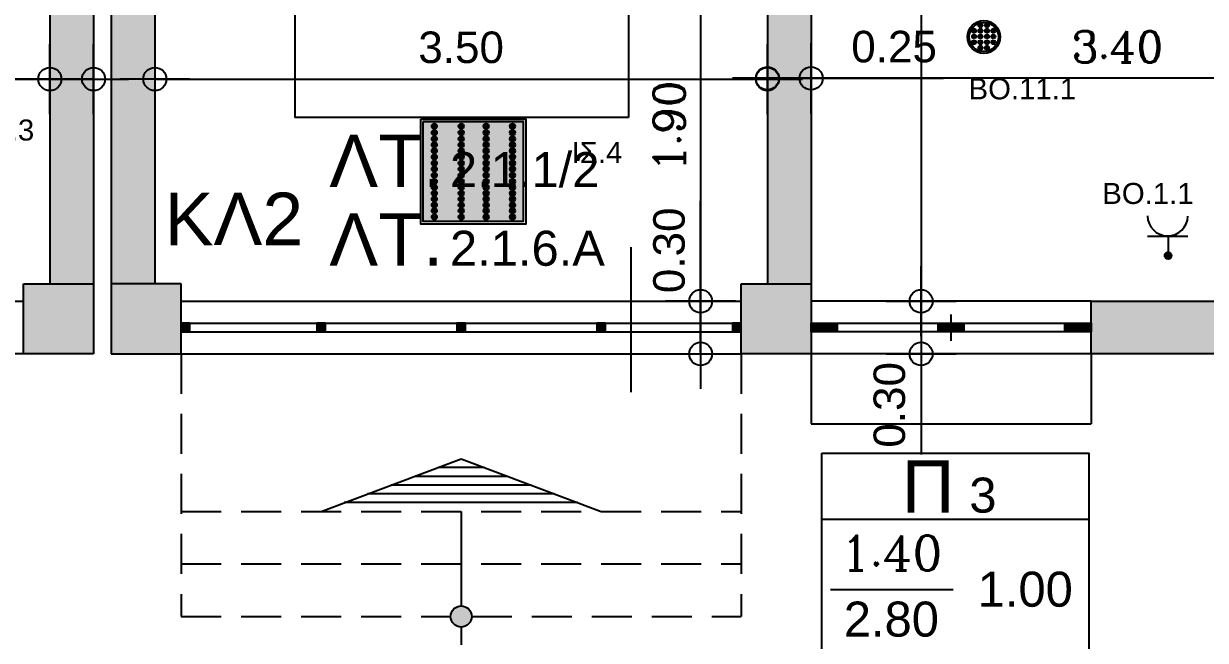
# Model space of a CAD drawing. Header units: metres. Extents: x 0 to 132, y -109 to 310.
# Drawn here: x 32.82 to 39.57, y 172.44 to 175.96 of the extents above; entities that cross this region are included whole.
import ezdxf

# ---------------------------------------------------------------- set-up
doc = ezdxf.new("R2010")
doc.units = ezdxf.units.M
doc.header["$LTSCALE"] = 0.036
doc.linetypes.add('DASHDOTX2', pattern=[50.8, 25.4, -12.7, 0, -12.7])
doc.linetypes.add('HIDDEN', pattern=[9.525, 6.35, -3.175])
doc.layers.get('0').update_dxf_attribs({"color": 252})
doc.layers.get('Defpoints').update_dxf_attribs({"color": 252})
for name, color, linetype in [('arxitektonika', 254, 'Continuous'), ('DIMBLK', 252, 'Continuous'), ('electext', 20, 'Continuous'), ('HLEK-SYMBOL', 3, 'Continuous'), ('HLEK_FL001_SYMBOLS', 230, 'Continuous'), ('mihanologika text', 20, 'Continuous'), ('Parathira', 252, 'Continuous')]:
    doc.layers.add(name, color=color, linetype=linetype)
doc.styles.add('COMU-N', font='arial.ttf')
doc.styles.get("Standard").update_dxf_attribs({"font": 'arial.ttf'})
doc.dimstyles.new('CADWDOT', dxfattribs={"dimscale": 0.1, "dimtxt": 1.8, "dimasz": 0.08, "dimexe": 2, "dimexo": 0, "dimgap": 0.09, "dimtad": 0, "dimrnd": 0.001, "dimzin": 0, "dimdsep": 46, "dimtxsty": 'Standard', "dimblk1": 'ARTDIM', "dimblk2": 'ARTDIM', "dimsah": 1, "dimcen": 0.09, "dimdle": 0.05, "dimse1": 1, "dimse2": 1, "dimadec": 0, "dimazin": 0, "dimtfac": 1, "dimtmove": 0, "dimatfit": 3, "dimldrblk": 'ARTDIM', "dimfxl": 2, "dimtvp": 0.9999, "dimtolj": 1, "dimtzin": 0, "dimarcsym": 0})

# ---------------------------------------------------------------- blocks, each defined once
blk = doc.blocks.new('A$C3D465094')
at = {"layer": 'Parathira'}
for p, q in [((0.175, 0), (0.175, -3.2)), ((0.225, 0), (0.175, 0)), ((0.175, 0), (0.175, -0.05)), ((0.185, 0), (0.185, -0.05)), ((0.195, 0), (0.195, -0.05)), ((0.205, 0), (0.205, -0.05)), ((0.215, 0), (0.215, -0.05)), ((0.225, 0), (0.225, -3.2)), ((0.225, -0.05), (0.225, 0)), ((0.175, -0.05), (0.225, -0.05)), ((0.225, -0.775), (0.175, -0.775)), ((0.175, -0.775), (0.175, -0.825)), ((0.185, -0.775), (0.185, -0.825)), ((0.195, -0.775), (0.195, -0.825)), ((0.205, -0.775), (0.205, -0.825)), ((0.215, -0.775), (0.215, -0.825)), ((0.225, -0.825), (0.225, -0.775)), ((0.175, -0.825), (0.225, -0.825)), ((0.225, -1.575), (0.175, -1.575)), ((0.175, -1.575), (0.175, -1.625)), ((0.185, -1.575), (0.185, -1.625)), ((0.195, -1.575), (0.195, -1.625)), ((0.205, -1.575), (0.205, -1.625)), ((0.215, -1.575), (0.215, -1.625)), ((0.225, -1.625), (0.225, -1.575)), ((0.175, -1.625), (0.225, -1.625)), ((0.225, -2.375), (0.175, -2.375)), ((0.175, -2.375), (0.175, -2.425)), ((0.175, -2.425), (0.225, -2.425)), ((0.185, -2.375), (0.185, -2.425)), ((0.195, -2.375), (0.195, -2.425)), ((0.205, -2.375), (0.205, -2.425)), ((0.215, -2.375), (0.215, -2.425)), ((0.225, -2.425), (0.225, -2.375)), ((0.225, -3.15), (0.175, -3.15)), ((0.175, -3.15), (0.175, -3.2)), ((0.185, -3.15), (0.185, -3.2)), ((0.195, -3.15), (0.195, -3.2)), ((0.205, -3.15), (0.205, -3.2)), ((0.215, -3.15), (0.215, -3.2)), ((0.225, -3.2), (0.225, -3.15)), ((0.175, -3.2), (0.225, -3.2))]:
    blk.add_line(p, q, dxfattribs=at)
blk = doc.blocks.new('A$C11F247D9')
at = {"layer": 'Parathira'}
for p, q in [((-0.15, -1.6), (-0.15, 0)), ((-0.15, 0), (-0.1, 0)), ((-0.14, 0), (-0.14, -0.15)), ((-0.13, 0), (-0.13, -0.15)), ((-0.12, 0), (-0.12, -0.15)), ((-0.11, 0), (-0.11, -0.15)), ((-0.1, 0), (-0.1, -1.6)), ((-0.1, -0.15), (-0.15, -0.15)), ((-0.1, -0.725), (-0.15, -0.725)), ((-0.14, -0.725), (-0.14, -0.875)), ((-0.13, -0.725), (-0.13, -0.875)), ((-0.12, -0.725), (-0.12, -0.875)), ((-0.11, -0.725), (-0.11, -0.875)), ((-0.05, -0.8), (-0.2, -0.8)), ((-0.1, -0.875), (-0.15, -0.875)), ((-0.1, -1.45), (-0.15, -1.45)), ((-0.14, -1.45), (-0.14, -1.6)), ((-0.13, -1.45), (-0.13, -1.6)), ((-0.12, -1.45), (-0.12, -1.6)), ((-0.11, -1.45), (-0.11, -1.6)), ((-0.1, -1.6), (-0.15, -1.6))]:
    blk.add_line(p, q, dxfattribs=at)
blk = doc.blocks.new('ARTDIM')
at = {"layer": 'DIMBLK'}
for p, q in [((0, -24.9975), (0, 24.9975)), ((-24.9975, 0), (24.9975, 0))]:
    blk.add_line(p, q, dxfattribs=at)
blk.add_circle((0, 0), 8.25, dxfattribs=at)
blk = doc.blocks.new('*D721')
at = {"layer": 'arxitektonika', "color": 0, "lineweight": -2}
blk.add_line((26.0262, 175.642), (32.9602, 175.642), dxfattribs=at)
at = {"layer": 'Defpoints', "color": 0, "transparency": 16777216}
for p in [(32.9682, 175.642), (26.0182, 174.6725), (32.9682, 174.6725)]:
    blk.add_point(p, dxfattribs=at)
at = {"layer": 'arxitektonika', "color": 0, "lineweight": -2, "xscale": 0.008, "yscale": 0.008, "zscale": 0.008, "rotation": 180}
blk.add_blockref('ARTDIM', (26.0182, 175.642), dxfattribs=at)
at = {"layer": 'arxitektonika', "color": 0, "lineweight": -2, "xscale": 0.008, "yscale": 0.008, "zscale": 0.008}
blk.add_blockref('ARTDIM', (32.9682, 175.642), dxfattribs=at)
at = {"layer": 'arxitektonika', "color": 0, "insert": (29.4932, 175.822), "char_height": 0.18, "attachment_point": 5}
blk.add_mtext('\\A1;6.95', dxfattribs=at)
blk = doc.blocks.new('*D722')
at = {"layer": 'arxitektonika', "color": 0, "lineweight": -2}
for p, q in [((32.9682, 175.642), (32.2109, 175.642)), ((33.2102, 175.642), (32.9762, 175.642))]:
    blk.add_line(p, q, dxfattribs=at)
at = {"layer": 'Defpoints', "color": 0, "transparency": 16777216}
for p in [(32.9682, 178.0259), (33.2182, 178.0259), (32.9682, 175.642)]:
    blk.add_point(p, dxfattribs=at)
at = {"layer": 'arxitektonika', "color": 0, "lineweight": -2, "xscale": 0.008, "yscale": 0.008, "zscale": 0.008, "rotation": 180}
blk.add_blockref('ARTDIM', (32.9682, 175.642), dxfattribs=at)
at = {"layer": 'arxitektonika', "color": 0, "lineweight": -2, "xscale": 0.008, "yscale": 0.008, "zscale": 0.008}
blk.add_blockref('ARTDIM', (33.2182, 175.642), dxfattribs=at)
at = {"layer": 'arxitektonika', "color": 0, "insert": (32.4942, 175.822), "char_height": 0.18, "attachment_point": 5}
blk.add_mtext('\\A1;0.25', dxfattribs=at)
blk = doc.blocks.new('*D732')
at = {"layer": 'arxitektonika', "color": 0, "lineweight": -2}
blk.add_line((36.6869, 176.3645), (36.6869, 174.3805), dxfattribs=at)
at = {"layer": 'Defpoints', "color": 0, "transparency": 16777216}
for p in [(37.0682, 176.3725), (36.6869, 174.3725), (37.0682, 174.3725)]:
    blk.add_point(p, dxfattribs=at)
at = {"layer": 'arxitektonika', "color": 0, "lineweight": -2, "xscale": 0.008, "yscale": 0.008, "zscale": 0.008}
for p, rotation in [((36.6869, 176.3725), 90), ((36.6869, 174.3725), 270)]:
    blk.add_blockref('ARTDIM', p, dxfattribs=dict(at, rotation=rotation))
at = {"layer": 'arxitektonika', "color": 0, "insert": (36.5069, 175.3725), "char_height": 0.18, "attachment_point": 5, "rotation": 90}
blk.add_mtext('\\A1;{\\Fcomplex.shx;1.90}', dxfattribs=at)
blk = doc.blocks.new('*D733')
at = {"layer": 'arxitektonika', "color": 0, "lineweight": -2}
for p, q in [((36.6869, 174.3725), (36.6869, 174.947)), ((36.6869, 174.0805), (36.6869, 174.3645))]:
    blk.add_line(p, q, dxfattribs=at)
at = {"layer": 'Defpoints', "color": 0, "transparency": 16777216}
for p in [(36.6869, 174.3725), (36.9182, 174.3725), (36.9182, 174.0725)]:
    blk.add_point(p, dxfattribs=at)
at = {"layer": 'arxitektonika', "color": 0, "lineweight": -2, "xscale": 0.008, "yscale": 0.008, "zscale": 0.008}
for p, rotation in [((36.6869, 174.3725), 90), ((36.6869, 174.0725), 270)]:
    blk.add_blockref('ARTDIM', p, dxfattribs=dict(at, rotation=rotation))
at = {"layer": 'arxitektonika', "color": 0, "insert": (36.5069, 174.6637), "char_height": 0.18, "attachment_point": 5, "rotation": 90}
blk.add_mtext('\\A1;0.30', dxfattribs=at)
blk = doc.blocks.new('*D757')
at = {"layer": 'arxitektonika', "color": 0, "lineweight": -2}
blk.add_line((37.9461, 179.1645), (37.9461, 174.3805), dxfattribs=at)
at = {"layer": 'Defpoints', "color": 0, "transparency": 16777216}
for p in [(39.2182, 179.1725), (37.9461, 174.3725), (39.2182, 174.3725)]:
    blk.add_point(p, dxfattribs=at)
at = {"layer": 'arxitektonika', "color": 0, "lineweight": -2, "xscale": 0.008, "yscale": 0.008, "zscale": 0.008}
for p, rotation in [((37.9461, 179.1725), 90), ((37.9461, 174.3725), 270)]:
    blk.add_blockref('ARTDIM', p, dxfattribs=dict(at, rotation=rotation))
at = {"layer": 'arxitektonika', "color": 0, "insert": (37.7661, 176.7725), "char_height": 0.18, "attachment_point": 5, "rotation": 90}
blk.add_mtext('\\A1;4.80', dxfattribs=at)
blk = doc.blocks.new('*D758')
at = {"layer": 'arxitektonika', "color": 0, "lineweight": -2}
for p, q in [((37.9461, 174.3645), (37.9461, 174.0805)), ((37.9461, 174.0725), (37.9461, 173.4979))]:
    blk.add_line(p, q, dxfattribs=at)
at = {"layer": 'Defpoints', "color": 0, "transparency": 16777216}
for p in [(38.8745, 174.3725), (37.9461, 174.0725), (38.8745, 174.0725)]:
    blk.add_point(p, dxfattribs=at)
at = {"layer": 'arxitektonika', "color": 0, "lineweight": -2, "xscale": 0.008, "yscale": 0.008, "zscale": 0.008}
for p, rotation in [((37.9461, 174.3725), 90), ((37.9461, 174.0725), 270)]:
    blk.add_blockref('ARTDIM', p, dxfattribs=dict(at, rotation=rotation))
at = {"layer": 'arxitektonika', "color": 0, "insert": (37.7661, 173.7812), "char_height": 0.18, "attachment_point": 5, "rotation": 90}
blk.add_mtext('\\A1;0.30', dxfattribs=at)
blk = doc.blocks.new('*D759')
at = {"layer": 'arxitektonika', "color": 0, "lineweight": -2}
for p, q in [((37.0762, 175.646), (37.3102, 175.646)), ((37.3182, 175.646), (38.0755, 175.646))]:
    blk.add_line(p, q, dxfattribs=at)
at = {"layer": 'Defpoints', "color": 0, "transparency": 16777216}
for p in [(37.0682, 175.646), (37.0682, 174.3351), (37.3182, 174.3351)]:
    blk.add_point(p, dxfattribs=at)
at = {"layer": 'arxitektonika', "color": 0, "lineweight": -2, "xscale": 0.008, "yscale": 0.008, "zscale": 0.008, "rotation": 180}
blk.add_blockref('ARTDIM', (37.0682, 175.646), dxfattribs=at)
at = {"layer": 'arxitektonika', "color": 0, "lineweight": -2, "xscale": 0.008, "yscale": 0.008, "zscale": 0.008}
blk.add_blockref('ARTDIM', (37.3182, 175.646), dxfattribs=at)
at = {"layer": 'arxitektonika', "color": 0, "insert": (37.7922, 175.826), "char_height": 0.18, "attachment_point": 5}
blk.add_mtext('\\A1;0.25', dxfattribs=at)
blk = doc.blocks.new('*D760')
at = {"layer": 'arxitektonika', "color": 0, "lineweight": -2}
blk.add_line((40.8102, 175.646), (37.3262, 175.646), dxfattribs=at)
at = {"layer": 'Defpoints', "color": 0, "transparency": 16777216}
for p in [(37.3182, 175.646), (37.3182, 174.6725), (40.8182, 174.6725)]:
    blk.add_point(p, dxfattribs=at)
at = {"layer": 'arxitektonika', "color": 0, "lineweight": -2, "xscale": 0.008, "yscale": 0.008, "zscale": 0.008, "rotation": 180}
blk.add_blockref('ARTDIM', (37.3182, 175.646), dxfattribs=at)
at = {"layer": 'arxitektonika', "color": 0, "lineweight": -2, "xscale": 0.008, "yscale": 0.008, "zscale": 0.008}
blk.add_blockref('ARTDIM', (40.8182, 175.646), dxfattribs=at)
at = {"layer": 'arxitektonika', "color": 0, "insert": (39.0682, 175.826), "char_height": 0.18, "attachment_point": 5}
blk.add_mtext('\\A1;{\\Fcomplex.shx;3.40}', dxfattribs=at)
blk = doc.blocks.new('*D761')
at = {"layer": 'arxitektonika', "color": 0, "lineweight": -2}
blk.add_line((33.5762, 175.642), (37.0602, 175.642), dxfattribs=at)
at = {"layer": 'Defpoints', "color": 0, "transparency": 16777216}
for p in [(37.0682, 175.642), (33.5682, 174.4725), (37.0682, 174.4725)]:
    blk.add_point(p, dxfattribs=at)
at = {"layer": 'arxitektonika', "color": 0, "lineweight": -2, "xscale": 0.008, "yscale": 0.008, "zscale": 0.008, "rotation": 180}
blk.add_blockref('ARTDIM', (33.5682, 175.642), dxfattribs=at)
at = {"layer": 'arxitektonika', "color": 0, "lineweight": -2, "xscale": 0.008, "yscale": 0.008, "zscale": 0.008}
blk.add_blockref('ARTDIM', (37.0682, 175.642), dxfattribs=at)
at = {"layer": 'arxitektonika', "color": 0, "insert": (35.3182, 175.822), "char_height": 0.18, "attachment_point": 5}
blk.add_mtext('\\A1;3.50', dxfattribs=at)
blk = doc.blocks.new('gJ6_a14')
at = {"linetype": 'Continuous'}
for p, q in [((-0.1176, 0.1119), (0.113, 0.1119)), ((0, 0.1119), (0, 0))]:
    blk.add_line(p, q, dxfattribs=at)
blk.add_arc((-0.0023, 0.2279), 0.1153, 180, 358.95657, dxfattribs=at)
blk = doc.blocks.new('*X789')
at = {"color": 0}
for p, q in [((15.598, 2.587), (15.737, 2.727)), ((15.598, 2.622), (15.702, 2.727)), ((15.601, 2.607), (15.609, 2.616)), ((15.604, 2.646), (15.605, 2.647)), ((15.605, 2.559), (15.765, 2.719)), ((15.609, 2.652), (15.618, 2.66)), ((15.614, 2.621), (15.623, 2.63)), ((15.617, 2.536), (15.789, 2.707)), ((15.618, 2.59), (15.627, 2.599)), ((15.623, 2.665), (15.631, 2.674)), ((15.627, 2.634), (15.636, 2.643)), ((15.631, 2.603), (15.64, 2.612)), ((15.633, 2.516), (15.808, 2.691)), ((15.636, 2.678), (15.645, 2.687)), ((15.64, 2.647), (15.649, 2.656)), ((15.645, 2.616), (15.654, 2.625)), ((15.649, 2.691), (15.658, 2.7)), ((15.653, 2.501), (15.824, 2.672)), ((15.654, 2.66), (15.662, 2.669)), ((15.658, 2.63), (15.667, 2.638)), ((15.662, 2.705), (15.671, 2.714)), ((15.662, 2.599), (15.671, 2.607)), ((15.667, 2.674), (15.676, 2.683)), ((15.671, 2.643), (15.68, 2.652)), ((15.676, 2.718), (15.678, 2.721)), ((15.676, 2.489), (15.836, 2.648)), ((15.676, 2.612), (15.685, 2.621)), ((15.68, 2.687), (15.689, 2.696)), ((15.685, 2.656), (15.693, 2.665)), ((15.689, 2.625), (15.698, 2.634)), ((15.693, 2.7), (15.702, 2.709)), ((15.693, 2.594), (15.702, 2.603)), ((15.698, 2.669), (15.707, 2.678)), ((15.702, 2.638), (15.711, 2.647)), ((15.705, 2.482), (15.843, 2.62)), ((15.707, 2.714), (15.715, 2.722)), ((15.707, 2.607), (15.715, 2.616)), ((15.711, 2.683), (15.72, 2.691)), ((15.715, 2.652), (15.724, 2.66)), ((15.72, 2.727), (15.721, 2.728)), ((15.72, 2.621), (15.729, 2.63)), ((15.724, 2.696), (15.733, 2.705)), ((15.724, 2.59), (15.733, 2.599)), ((15.729, 2.665), (15.738, 2.674)), ((15.733, 2.634), (15.742, 2.643)), ((15.738, 2.709), (15.746, 2.718)), ((15.738, 2.603), (15.746, 2.612)), ((15.742, 2.678), (15.751, 2.687)), ((15.746, 2.647), (15.755, 2.656)), ((15.751, 2.722), (15.752, 2.724)), ((15.751, 2.616), (15.76, 2.625)), ((15.755, 2.691), (15.764, 2.7)), ((15.76, 2.66), (15.768, 2.669)), ((15.764, 2.63), (15.773, 2.638)), ((15.768, 2.705), (15.777, 2.714)), ((15.768, 2.599), (15.777, 2.607)), ((15.773, 2.674), (15.782, 2.683)), ((15.777, 2.643), (15.786, 2.652)), ((15.782, 2.612), (15.791, 2.621)), ((15.786, 2.687), (15.795, 2.696)), ((15.791, 2.656), (15.799, 2.665)), ((15.795, 2.625), (15.804, 2.634)), ((15.799, 2.594), (15.808, 2.603)), ((15.804, 2.669), (15.813, 2.678)), ((15.808, 2.638), (15.817, 2.647)), ((15.813, 2.607), (15.822, 2.616)), ((15.822, 2.652), (15.83, 2.66)), ((15.826, 2.621), (15.835, 2.63)), ((15.83, 2.59), (15.839, 2.599)), ((15.839, 2.634), (15.84, 2.635)), ((15.844, 2.603), (15.844, 2.603)), ((15.605, 2.577), (15.614, 2.585)), ((15.611, 2.547), (15.618, 2.554)), ((15.623, 2.559), (15.631, 2.568)), ((15.627, 2.528), (15.636, 2.537)), ((15.636, 2.572), (15.645, 2.581)), ((15.64, 2.541), (15.649, 2.55)), ((15.645, 2.51), (15.654, 2.519)), ((15.649, 2.585), (15.658, 2.594)), ((15.654, 2.554), (15.662, 2.563)), ((15.658, 2.523), (15.667, 2.532)), ((15.664, 2.494), (15.671, 2.501)), ((15.667, 2.568), (15.676, 2.577)), ((15.671, 2.537), (15.68, 2.546)), ((15.676, 2.506), (15.685, 2.515)), ((15.68, 2.581), (15.689, 2.59)), ((15.685, 2.55), (15.693, 2.559)), ((15.689, 2.519), (15.698, 2.528)), ((15.693, 2.488), (15.702, 2.497)), ((15.698, 2.563), (15.707, 2.572)), ((15.702, 2.532), (15.711, 2.541)), ((15.707, 2.501), (15.715, 2.51)), ((15.711, 2.577), (15.72, 2.585)), ((15.715, 2.546), (15.724, 2.554)), ((15.72, 2.515), (15.729, 2.523)), ((15.724, 2.484), (15.733, 2.493)), ((15.729, 2.559), (15.738, 2.568)), ((15.733, 2.528), (15.742, 2.537)), ((15.738, 2.497), (15.746, 2.506)), ((15.741, 2.482), (15.842, 2.584)), ((15.742, 2.572), (15.751, 2.581)), ((15.746, 2.541), (15.755, 2.55)), ((15.751, 2.51), (15.76, 2.519)), ((15.755, 2.585), (15.764, 2.594)), ((15.76, 2.554), (15.768, 2.563)), ((15.764, 2.523), (15.773, 2.532)), ((15.768, 2.493), (15.777, 2.501)), ((15.773, 2.568), (15.782, 2.577)), ((15.777, 2.537), (15.786, 2.546)), ((15.782, 2.506), (15.791, 2.515)), ((15.786, 2.581), (15.795, 2.59)), ((15.791, 2.55), (15.799, 2.559)), ((15.795, 2.519), (15.804, 2.528)), ((15.804, 2.563), (15.813, 2.572)), ((15.808, 2.532), (15.817, 2.541)), ((15.817, 2.577), (15.826, 2.585)), ((15.822, 2.546), (15.83, 2.554)), ((15.835, 2.559), (15.835, 2.56))]:
    blk.add_line(p, q, dxfattribs=at)
blk = doc.blocks.new('GJ6_A78')
at = {"layer": 'HLEK-SYMBOL', "color": 0, "linetype": 'Continuous'}
blk.add_circle((0, 0), 0.0989, dxfattribs=at)
at = {"layer": 'HLEK-SYMBOL', "color": 0, "xscale": 0.8, "yscale": 0.8, "zscale": 0.8}
blk.add_blockref('*X789', (-12.576, -2.084), dxfattribs=at)
blk = doc.blocks.new('priza')
at = {"layer": 'HLEK_FL001_SYMBOLS', "xscale": 0.1951472641207488, "yscale": 0.1951472641207488, "zscale": 0.1951472641207488}
blk.add_blockref('GJ6_A78', (87.4, -100.4953), dxfattribs=at)
at = {"layer": 'HLEK_FL001_SYMBOLS', "rotation": 180}
blk.add_blockref('gJ6_a14', (87.4, -100.4952), dxfattribs=at)
blk = doc.blocks.new('led downlight 26W xoneyto 18cm')
at = {"layer": 'HLEK_FL001_SYMBOLS'}
h = blk.add_hatch(color=256, dxfattribs=at)
h.paths.add_polyline_path([(45.0105, 62.6523, 1), (45.1976, 62.6523, 1)])
h.paths.add_polyline_path([(45.1872, 62.6523, 1), (45.0209, 62.6523, 1)], flags=16)
at = {"layer": 'HLEK_FL001_SYMBOLS', "linetype": 'Continuous', "lineweight": 0}
h = blk.add_hatch(color=11, dxfattribs=at)
h.dxf.hatch_style = 1
h.paths.add_polyline_path([(45.062, 62.688, 1), (45.0351, 62.688, 1)])
h = blk.add_hatch(color=11, dxfattribs=at)
h.dxf.hatch_style = 1
h.paths.add_polyline_path([(45.062, 62.6556, 1), (45.0351, 62.6556, 1)])
h = blk.add_hatch(color=11, dxfattribs=at)
h.dxf.hatch_style = 1
h.paths.add_polyline_path([(45.0985, 62.7188, 1), (45.0716, 62.7188, 1)])
h = blk.add_hatch(color=11, dxfattribs=at)
h.dxf.hatch_style = 1
h.paths.add_polyline_path([(45.0985, 62.688, 1), (45.0716, 62.688, 1)])
h = blk.add_hatch(color=11, dxfattribs=at)
h.dxf.hatch_style = 1
h.paths.add_polyline_path([(45.0985, 62.6556, 1), (45.0716, 62.6556, 1)])
h = blk.add_hatch(color=11, dxfattribs=at)
h.dxf.hatch_style = 1
h.paths.add_polyline_path([(45.1355, 62.7188, 1), (45.1087, 62.7188, 1)])
h = blk.add_hatch(color=11, dxfattribs=at)
h.dxf.hatch_style = 1
h.paths.add_polyline_path([(45.1355, 62.688, 1), (45.1087, 62.688, 1)])
h = blk.add_hatch(color=11, dxfattribs=at)
h.dxf.hatch_style = 1
h.paths.add_polyline_path([(45.1355, 62.6556, 1), (45.1087, 62.6556, 1)])
h = blk.add_hatch(color=11, dxfattribs=at)
h.dxf.hatch_style = 1
h.paths.add_polyline_path([(45.172, 62.688, 1), (45.1452, 62.688, 1)])
h = blk.add_hatch(color=11, dxfattribs=at)
h.dxf.hatch_style = 1
h.paths.add_polyline_path([(45.172, 62.6556, 1), (45.1452, 62.6556, 1)])
h = blk.add_hatch(color=11, dxfattribs=at)
h.dxf.hatch_style = 1
h.paths.add_polyline_path([(45.062, 62.6219, 1), (45.0351, 62.6219, 1)])
h = blk.add_hatch(color=11, dxfattribs=at)
h.dxf.hatch_style = 1
h.paths.add_polyline_path([(45.0985, 62.6219, 1), (45.0716, 62.6219, 1)])
h = blk.add_hatch(color=11, dxfattribs=at)
h.dxf.hatch_style = 1
h.paths.add_polyline_path([(45.0985, 62.5906, 1), (45.0716, 62.5906, 1)])
h = blk.add_hatch(color=11, dxfattribs=at)
h.dxf.hatch_style = 1
h.paths.add_polyline_path([(45.1355, 62.6219, 1), (45.1087, 62.6219, 1)])
h = blk.add_hatch(color=11, dxfattribs=at)
h.dxf.hatch_style = 1
h.paths.add_polyline_path([(45.1355, 62.5906, 1), (45.1087, 62.5906, 1)])
h = blk.add_hatch(color=11, dxfattribs=at)
h.dxf.hatch_style = 1
h.paths.add_polyline_path([(45.172, 62.6219, 1), (45.1452, 62.6219, 1)])
at = {"layer": 'HLEK_FL001_SYMBOLS'}
for radius in [0.0936, 0.0831]:
    blk.add_circle((45.1041, 62.6523), radius, dxfattribs=at)
at = {"layer": 'HLEK_FL001_SYMBOLS', "linetype": 'Continuous', "lineweight": 0}
for centre in [(45.0486, 62.688), (45.0486, 62.6556), (45.0851, 62.7188), (45.0851, 62.688), (45.0851, 62.6556), (45.1221, 62.7188), (45.1221, 62.688), (45.1221, 62.6556), (45.1586, 62.688), (45.1586, 62.6556), (45.0486, 62.6219), (45.0851, 62.6219), (45.0851, 62.5906), (45.1221, 62.6219), (45.1221, 62.5906), (45.1586, 62.6219)]:
    blk.add_circle(centre, 0.0134, dxfattribs=at)
blk = doc.blocks.new('panel led 4x16W 60x60cm acrylic')
at = {"layer": 'HLEK_FL001_SYMBOLS', "linetype": 'Continuous', "lineweight": 0}
h = blk.add_hatch(color=201, dxfattribs=at)
h.dxf.hatch_style = 1
h.paths.add_polyline_path([(45.4184, 65.5575), (45.4184, 64.9863), (45.9896, 64.9863), (45.9896, 65.5575)])
h.paths.add_polyline_path([(45.6208, 65.3554, -1), (45.6508, 65.3554, -1)], flags=16)
h.paths.add_polyline_path([(45.6208, 65.3904, -1), (45.6508, 65.3904, -1)], flags=16)
h.paths.add_polyline_path([(45.7936, 65.3554, -1), (45.7636, 65.3554, -1)], flags=16)
h.paths.add_polyline_path([(45.7636, 65.3904, -1), (45.7936, 65.3904, -1)], flags=16)
h.paths.add_polyline_path([(45.6508, 65.3202, -1), (45.6208, 65.3202, -1)], flags=16)
h.paths.add_polyline_path([(45.7936, 65.3202, -1), (45.7636, 65.3202, -1)], flags=16)
h.paths.add_polyline_path([(45.6208, 65.4249, -1), (45.6508, 65.4249, -1)], flags=16)
h.paths.add_polyline_path([(45.7636, 65.4249, -1), (45.7936, 65.4249, -1)], flags=16)
h.paths.add_polyline_path([(45.6508, 65.2864, -1), (45.6208, 65.2864, -1)], flags=16)
h.paths.add_polyline_path([(45.7936, 65.2864, -1), (45.7636, 65.2864, -1)], flags=16)
h.paths.add_polyline_path([(45.6208, 65.4586, -1), (45.6508, 65.4586, -1)], flags=16)
h.paths.add_polyline_path([(45.7636, 65.4586, -1), (45.7936, 65.4586, -1)], flags=16)
h.paths.add_polyline_path([(45.6508, 65.2511, -1), (45.6208, 65.2511, -1)], flags=16)
h.paths.add_polyline_path([(45.7936, 65.2511, -1), (45.7636, 65.2511, -1)], flags=16)
h.paths.add_polyline_path([(45.6208, 65.4943, -1), (45.6508, 65.4943, -1)], flags=16)
h.paths.add_polyline_path([(45.7636, 65.4943, -1), (45.7936, 65.4943, -1)], flags=16)
h.paths.add_polyline_path([(45.6508, 65.2158, -1), (45.6208, 65.2158, -1)], flags=16)
h.paths.add_polyline_path([(45.7936, 65.2158, -1), (45.7636, 65.2158, -1)], flags=16)
h.paths.add_polyline_path([(45.6208, 65.531, -1), (45.6508, 65.531, -1)], flags=16)
h.paths.add_polyline_path([(45.7636, 65.531, -1), (45.7936, 65.531, -1)], flags=16)
h.paths.add_polyline_path([(45.6508, 65.1817, -1), (45.6208, 65.1817, -1)], flags=16)
h.paths.add_polyline_path([(45.7936, 65.1817, -1), (45.7636, 65.1817, -1)], flags=16)
h.paths.add_polyline_path([(45.4672, 65.3554, -1), (45.4972, 65.3554, -1)], flags=16)
h.paths.add_polyline_path([(45.4672, 65.3904, -1), (45.4972, 65.3904, -1)], flags=16)
h.paths.add_polyline_path([(45.4972, 65.3202, -1), (45.4672, 65.3202, -1)], flags=16)
h.paths.add_polyline_path([(45.6508, 65.1482, -1), (45.6208, 65.1482, -1)], flags=16)
h.paths.add_polyline_path([(45.9441, 65.3554, -1), (45.9141, 65.3554, -1)], flags=16)
h.paths.add_polyline_path([(45.9441, 65.3904, -1), (45.9141, 65.3904, -1)], flags=16)
h.paths.add_polyline_path([(45.7936, 65.1482, -1), (45.7636, 65.1482, -1)], flags=16)
h.paths.add_polyline_path([(45.4672, 65.4249, -1), (45.4972, 65.4249, -1)], flags=16)
h.paths.add_polyline_path([(45.9441, 65.3202, -1), (45.9141, 65.3202, -1)], flags=16)
h.paths.add_polyline_path([(45.4972, 65.2864, -1), (45.4672, 65.2864, -1)], flags=16)
h.paths.add_polyline_path([(45.9141, 65.4249, -1), (45.9441, 65.4249, -1)], flags=16)
h.paths.add_polyline_path([(45.9441, 65.2864, -1), (45.9141, 65.2864, -1)], flags=16)
h.paths.add_polyline_path([(45.4672, 65.4586, -1), (45.4972, 65.4586, -1)], flags=16)
h.paths.add_polyline_path([(45.9141, 65.4586, -1), (45.9441, 65.4586, -1)], flags=16)
h.paths.add_polyline_path([(45.4972, 65.2511, -1), (45.4672, 65.2511, -1)], flags=16)
h.paths.add_polyline_path([(45.9441, 65.2511, -1), (45.9141, 65.2511, -1)], flags=16)
h.paths.add_polyline_path([(45.4672, 65.4943, -1), (45.4972, 65.4943, -1)], flags=16)
h.paths.add_polyline_path([(45.6508, 65.1152, -1), (45.6208, 65.1152, -1)], flags=16)
h.paths.add_polyline_path([(45.7936, 65.1152, -1), (45.7636, 65.1152, -1)], flags=16)
h.paths.add_polyline_path([(45.9141, 65.4943, -1), (45.9441, 65.4943, -1)], flags=16)
h.paths.add_polyline_path([(45.4972, 65.2158, -1), (45.4672, 65.2158, -1)], flags=16)
h.paths.add_polyline_path([(45.9441, 65.2158, -1), (45.9141, 65.2158, -1)], flags=16)
h.paths.add_polyline_path([(45.4672, 65.531, -1), (45.4972, 65.531, -1)], flags=16)
h.paths.add_polyline_path([(45.9141, 65.531, -1), (45.9441, 65.531, -1)], flags=16)
h.paths.add_polyline_path([(45.4972, 65.1817, -1), (45.4672, 65.1817, -1)], flags=16)
h.paths.add_polyline_path([(45.9441, 65.1817, -1), (45.9141, 65.1817, -1)], flags=16)
h.paths.add_polyline_path([(45.6508, 65.0811, -1), (45.6208, 65.0811, -1)], flags=16)
h.paths.add_polyline_path([(45.7936, 65.0811, -1), (45.7636, 65.0811, -1)], flags=16)
h.paths.add_polyline_path([(45.4972, 65.1482, -1), (45.4672, 65.1482, -1)], flags=16)
h.paths.add_polyline_path([(45.9441, 65.1482, -1), (45.9141, 65.1482, -1)], flags=16)
h.paths.add_polyline_path([(45.6508, 65.048, -1), (45.6208, 65.048, -1)], flags=16)
h.paths.add_polyline_path([(45.7936, 65.048, -1), (45.7636, 65.048, -1)], flags=16)
h.paths.add_polyline_path([(45.4972, 65.1152, -1), (45.4672, 65.1152, -1)], flags=16)
h.paths.add_polyline_path([(45.9441, 65.1152, -1), (45.9141, 65.1152, -1)], flags=16)
h.paths.add_polyline_path([(45.6508, 65.0128, -1), (45.6208, 65.0128, -1)], flags=16)
h.paths.add_polyline_path([(45.4972, 65.0811, -1), (45.4672, 65.0811, -1)], flags=16)
h.paths.add_polyline_path([(45.7936, 65.0128, -1), (45.7636, 65.0128, -1)], flags=16)
h.paths.add_polyline_path([(45.9441, 65.0811, -1), (45.9141, 65.0811, -1)], flags=16)
h.paths.add_polyline_path([(45.4972, 65.048, -1), (45.4672, 65.048, -1)], flags=16)
h.paths.add_polyline_path([(45.9441, 65.048, -1), (45.9141, 65.048, -1)], flags=16)
h.paths.add_polyline_path([(45.4972, 65.0128, -1), (45.4672, 65.0128, -1)], flags=16)
h.paths.add_polyline_path([(45.9441, 65.0128, -1), (45.9141, 65.0128, -1)], flags=16)
h = blk.add_hatch(color=11, dxfattribs=at)
h.dxf.hatch_style = 1
h.paths.add_polyline_path([(45.4972, 65.531, 1), (45.4672, 65.531, 1)])
h = blk.add_hatch(color=11, dxfattribs=at)
h.dxf.hatch_style = 1
h.paths.add_polyline_path([(45.4972, 65.4943, 1), (45.4672, 65.4943, 1)])
h = blk.add_hatch(color=11, dxfattribs=at)
h.dxf.hatch_style = 1
h.paths.add_polyline_path([(45.6508, 65.531, 1), (45.6208, 65.531, 1)])
h = blk.add_hatch(color=11, dxfattribs=at)
h.dxf.hatch_style = 1
h.paths.add_polyline_path([(45.6508, 65.4943, 1), (45.6208, 65.4943, 1)])
h = blk.add_hatch(color=11, dxfattribs=at)
h.dxf.hatch_style = 1
h.paths.add_polyline_path([(45.7936, 65.531, 1), (45.7636, 65.531, 1)])
h = blk.add_hatch(color=11, dxfattribs=at)
h.dxf.hatch_style = 1
h.paths.add_polyline_path([(45.7936, 65.4943, 1), (45.7636, 65.4943, 1)])
h = blk.add_hatch(color=11, dxfattribs=at)
h.dxf.hatch_style = 1
h.paths.add_polyline_path([(45.9441, 65.531, 1), (45.9141, 65.531, 1)])
h = blk.add_hatch(color=11, dxfattribs=at)
h.dxf.hatch_style = 1
h.paths.add_polyline_path([(45.9441, 65.4943, 1), (45.9141, 65.4943, 1)])
h = blk.add_hatch(color=11, dxfattribs=at)
h.dxf.hatch_style = 1
h.paths.add_polyline_path([(45.4972, 65.4586, 1), (45.4672, 65.4586, 1)])
h = blk.add_hatch(color=11, dxfattribs=at)
h.dxf.hatch_style = 1
h.paths.add_polyline_path([(45.4972, 65.4249, 1), (45.4672, 65.4249, 1)])
h = blk.add_hatch(color=11, dxfattribs=at)
h.dxf.hatch_style = 1
h.paths.add_polyline_path([(45.6508, 65.4586, 1), (45.6208, 65.4586, 1)])
h = blk.add_hatch(color=11, dxfattribs=at)
h.dxf.hatch_style = 1
h.paths.add_polyline_path([(45.6508, 65.4249, 1), (45.6208, 65.4249, 1)])
h = blk.add_hatch(color=11, dxfattribs=at)
h.dxf.hatch_style = 1
h.paths.add_polyline_path([(45.7936, 65.4586, 1), (45.7636, 65.4586, 1)])
h = blk.add_hatch(color=11, dxfattribs=at)
h.dxf.hatch_style = 1
h.paths.add_polyline_path([(45.7936, 65.4249, 1), (45.7636, 65.4249, 1)])
h = blk.add_hatch(color=11, dxfattribs=at)
h.dxf.hatch_style = 1
h.paths.add_polyline_path([(45.9441, 65.4586, 1), (45.9141, 65.4586, 1)])
h = blk.add_hatch(color=11, dxfattribs=at)
h.dxf.hatch_style = 1
h.paths.add_polyline_path([(45.9441, 65.4249, 1), (45.9141, 65.4249, 1)])
h = blk.add_hatch(color=11, dxfattribs=at)
h.dxf.hatch_style = 1
h.paths.add_polyline_path([(45.4972, 65.3904, 1), (45.4672, 65.3904, 1)])
h = blk.add_hatch(color=11, dxfattribs=at)
h.dxf.hatch_style = 1
h.paths.add_polyline_path([(45.4972, 65.3554, 1), (45.4672, 65.3554, 1)])
h = blk.add_hatch(color=11, dxfattribs=at)
h.dxf.hatch_style = 1
h.paths.add_polyline_path([(45.6508, 65.3904, 1), (45.6208, 65.3904, 1)])
h = blk.add_hatch(color=11, dxfattribs=at)
h.dxf.hatch_style = 1
h.paths.add_polyline_path([(45.6508, 65.3554, 1), (45.6208, 65.3554, 1)])
h = blk.add_hatch(color=11, dxfattribs=at)
h.dxf.hatch_style = 1
h.paths.add_polyline_path([(45.7936, 65.3904, 1), (45.7636, 65.3904, 1)])
h = blk.add_hatch(color=11, dxfattribs=at)
h.dxf.hatch_style = 1
h.paths.add_polyline_path([(45.7936, 65.3554, 1), (45.7636, 65.3554, 1)])
h = blk.add_hatch(color=11, dxfattribs=at)
h.dxf.hatch_style = 1
h.paths.add_polyline_path([(45.9441, 65.3904, 1), (45.9141, 65.3904, 1)])
h = blk.add_hatch(color=11, dxfattribs=at)
h.dxf.hatch_style = 1
h.paths.add_polyline_path([(45.9441, 65.3554, 1), (45.9141, 65.3554, 1)])
h = blk.add_hatch(color=11, dxfattribs=at)
h.dxf.hatch_style = 1
h.paths.add_polyline_path([(45.4972, 65.3202, 1), (45.4672, 65.3202, 1)])
h = blk.add_hatch(color=11, dxfattribs=at)
h.dxf.hatch_style = 1
h.paths.add_polyline_path([(45.4972, 65.2864, 1), (45.4672, 65.2864, 1)])
h = blk.add_hatch(color=11, dxfattribs=at)
h.dxf.hatch_style = 1
h.paths.add_polyline_path([(45.6508, 65.3202, 1), (45.6208, 65.3202, 1)])
h = blk.add_hatch(color=11, dxfattribs=at)
h.dxf.hatch_style = 1
h.paths.add_polyline_path([(45.6508, 65.2864, 1), (45.6208, 65.2864, 1)])
h = blk.add_hatch(color=11, dxfattribs=at)
h.dxf.hatch_style = 1
h.paths.add_polyline_path([(45.7936, 65.3202, 1), (45.7636, 65.3202, 1)])
h = blk.add_hatch(color=11, dxfattribs=at)
h.dxf.hatch_style = 1
h.paths.add_polyline_path([(45.7936, 65.2864, 1), (45.7636, 65.2864, 1)])
h = blk.add_hatch(color=11, dxfattribs=at)
h.dxf.hatch_style = 1
h.paths.add_polyline_path([(45.9441, 65.3202, 1), (45.9141, 65.3202, 1)])
h = blk.add_hatch(color=11, dxfattribs=at)
h.dxf.hatch_style = 1
h.paths.add_polyline_path([(45.9441, 65.2864, 1), (45.9141, 65.2864, 1)])
h = blk.add_hatch(color=11, dxfattribs=at)
h.dxf.hatch_style = 1
h.paths.add_polyline_path([(45.4972, 65.2511, 1), (45.4672, 65.2511, 1)])
h = blk.add_hatch(color=11, dxfattribs=at)
h.dxf.hatch_style = 1
h.paths.add_polyline_path([(45.6508, 65.2511, 1), (45.6208, 65.2511, 1)])
h = blk.add_hatch(color=11, dxfattribs=at)
h.dxf.hatch_style = 1
h.paths.add_polyline_path([(45.7936, 65.2511, 1), (45.7636, 65.2511, 1)])
h = blk.add_hatch(color=11, dxfattribs=at)
h.dxf.hatch_style = 1
h.paths.add_polyline_path([(45.9441, 65.2511, 1), (45.9141, 65.2511, 1)])
h = blk.add_hatch(color=11, dxfattribs=at)
h.dxf.hatch_style = 1
h.paths.add_polyline_path([(45.4972, 65.2158, 1), (45.4672, 65.2158, 1)])
h = blk.add_hatch(color=11, dxfattribs=at)
h.dxf.hatch_style = 1
h.paths.add_polyline_path([(45.4972, 65.1817, 1), (45.4672, 65.1817, 1)])
h = blk.add_hatch(color=11, dxfattribs=at)
h.dxf.hatch_style = 1
h.paths.add_polyline_path([(45.6508, 65.2158, 1), (45.6208, 65.2158, 1)])
h = blk.add_hatch(color=11, dxfattribs=at)
h.dxf.hatch_style = 1
h.paths.add_polyline_path([(45.6508, 65.1817, 1), (45.6208, 65.1817, 1)])
h = blk.add_hatch(color=11, dxfattribs=at)
h.dxf.hatch_style = 1
h.paths.add_polyline_path([(45.7936, 65.2158, 1), (45.7636, 65.2158, 1)])
h = blk.add_hatch(color=11, dxfattribs=at)
h.dxf.hatch_style = 1
h.paths.add_polyline_path([(45.7936, 65.1817, 1), (45.7636, 65.1817, 1)])
h = blk.add_hatch(color=11, dxfattribs=at)
h.dxf.hatch_style = 1
h.paths.add_polyline_path([(45.9441, 65.2158, 1), (45.9141, 65.2158, 1)])
h = blk.add_hatch(color=11, dxfattribs=at)
h.dxf.hatch_style = 1
h.paths.add_polyline_path([(45.9441, 65.1817, 1), (45.9141, 65.1817, 1)])
h = blk.add_hatch(color=11, dxfattribs=at)
h.dxf.hatch_style = 1
h.paths.add_polyline_path([(45.4972, 65.1482, 1), (45.4672, 65.1482, 1)])
h = blk.add_hatch(color=11, dxfattribs=at)
h.dxf.hatch_style = 1
h.paths.add_polyline_path([(45.4972, 65.1152, 1), (45.4672, 65.1152, 1)])
h = blk.add_hatch(color=11, dxfattribs=at)
h.dxf.hatch_style = 1
h.paths.add_polyline_path([(45.6508, 65.1482, 1), (45.6208, 65.1482, 1)])
h = blk.add_hatch(color=11, dxfattribs=at)
h.dxf.hatch_style = 1
h.paths.add_polyline_path([(45.6508, 65.1152, 1), (45.6208, 65.1152, 1)])
h = blk.add_hatch(color=11, dxfattribs=at)
h.dxf.hatch_style = 1
h.paths.add_polyline_path([(45.7936, 65.1482, 1), (45.7636, 65.1482, 1)])
h = blk.add_hatch(color=11, dxfattribs=at)
h.dxf.hatch_style = 1
h.paths.add_polyline_path([(45.7936, 65.1152, 1), (45.7636, 65.1152, 1)])
h = blk.add_hatch(color=11, dxfattribs=at)
h.dxf.hatch_style = 1
h.paths.add_polyline_path([(45.9441, 65.1482, 1), (45.9141, 65.1482, 1)])
h = blk.add_hatch(color=11, dxfattribs=at)
h.dxf.hatch_style = 1
h.paths.add_polyline_path([(45.9441, 65.1152, 1), (45.9141, 65.1152, 1)])
h = blk.add_hatch(color=11, dxfattribs=at)
h.dxf.hatch_style = 1
h.paths.add_polyline_path([(45.4972, 65.0811, 1), (45.4672, 65.0811, 1)])
h = blk.add_hatch(color=11, dxfattribs=at)
h.dxf.hatch_style = 1
h.paths.add_polyline_path([(45.4972, 65.048, 1), (45.4672, 65.048, 1)])
h = blk.add_hatch(color=11, dxfattribs=at)
h.dxf.hatch_style = 1
h.paths.add_polyline_path([(45.6508, 65.0811, 1), (45.6208, 65.0811, 1)])
h = blk.add_hatch(color=11, dxfattribs=at)
h.dxf.hatch_style = 1
h.paths.add_polyline_path([(45.6508, 65.048, 1), (45.6208, 65.048, 1)])
h = blk.add_hatch(color=11, dxfattribs=at)
h.dxf.hatch_style = 1
h.paths.add_polyline_path([(45.7936, 65.0811, 1), (45.7636, 65.0811, 1)])
h = blk.add_hatch(color=11, dxfattribs=at)
h.dxf.hatch_style = 1
h.paths.add_polyline_path([(45.7936, 65.048, 1), (45.7636, 65.048, 1)])
h = blk.add_hatch(color=11, dxfattribs=at)
h.dxf.hatch_style = 1
h.paths.add_polyline_path([(45.9441, 65.0811, 1), (45.9141, 65.0811, 1)])
h = blk.add_hatch(color=11, dxfattribs=at)
h.dxf.hatch_style = 1
h.paths.add_polyline_path([(45.9441, 65.048, 1), (45.9141, 65.048, 1)])
h = blk.add_hatch(color=11, dxfattribs=at)
h.dxf.hatch_style = 1
h.paths.add_polyline_path([(45.4972, 65.0128, 1), (45.4672, 65.0128, 1)])
h = blk.add_hatch(color=11, dxfattribs=at)
h.dxf.hatch_style = 1
h.paths.add_polyline_path([(45.6508, 65.0128, 1), (45.6208, 65.0128, 1)])
h = blk.add_hatch(color=11, dxfattribs=at)
h.dxf.hatch_style = 1
h.paths.add_polyline_path([(45.7936, 65.0128, 1), (45.7636, 65.0128, 1)])
h = blk.add_hatch(color=11, dxfattribs=at)
h.dxf.hatch_style = 1
h.paths.add_polyline_path([(45.9441, 65.0128, 1), (45.9141, 65.0128, 1)])
at = {"layer": 'HLEK_FL001_SYMBOLS'}
for points in [[(45.4043, 65.5722), (46.0043, 65.5722), (46.0043, 64.9722), (45.4043, 64.9722)], [(45.4184, 65.5575), (45.9896, 65.5575), (45.9896, 64.9863), (45.4184, 64.9863)]]:
    blk.add_lwpolyline(points, close=True, dxfattribs=at)
for centre in [(45.4822, 65.531), (45.4822, 65.4943), (45.6358, 65.531), (45.6358, 65.4943), (45.7786, 65.531), (45.7786, 65.4943), (45.9291, 65.531), (45.9291, 65.4943), (45.4822, 65.4586), (45.4822, 65.4249), (45.6358, 65.4586), (45.6358, 65.4249), (45.7786, 65.4586), (45.7786, 65.4249), (45.9291, 65.4586), (45.9291, 65.4249), (45.4822, 65.3904), (45.4822, 65.3554), (45.6358, 65.3904), (45.6358, 65.3554), (45.7786, 65.3904), (45.7786, 65.3554), (45.9291, 65.3904), (45.9291, 65.3554), (45.4822, 65.3202), (45.4822, 65.2864), (45.6358, 65.3202), (45.6358, 65.2864), (45.7786, 65.3202), (45.7786, 65.2864), (45.9291, 65.3202), (45.9291, 65.2864), (45.4822, 65.2511), (45.6358, 65.2511), (45.7786, 65.2511), (45.9291, 65.2511), (45.4822, 65.2158), (45.4822, 65.1817), (45.6358, 65.2158), (45.6358, 65.1817), (45.7786, 65.2158), (45.7786, 65.1817), (45.9291, 65.2158), (45.9291, 65.1817), (45.4822, 65.1482), (45.4822, 65.1152), (45.6358, 65.1482), (45.6358, 65.1152), (45.7786, 65.1482), (45.7786, 65.1152), (45.9291, 65.1482), (45.9291, 65.1152), (45.4822, 65.0811), (45.4822, 65.048), (45.6358, 65.0811), (45.6358, 65.048), (45.7786, 65.0811), (45.7786, 65.048), (45.9291, 65.0811), (45.9291, 65.048), (45.4822, 65.0128), (45.6358, 65.0128), (45.7786, 65.0128), (45.9291, 65.0128)]:
    blk.add_circle(centre, 0.015, dxfattribs=at)

msp = doc.modelspace()

# ---------------------------------------------------------------- hatches: boundary and pattern name
at = {"layer": 'arxitektonika'}
for points in [[(32.9682, 174.4725), (33.2182, 174.4725), (33.2182, 181.2725), (32.9682, 181.2725)], [(33.5682, 181.2725), (33.3182, 181.2725), (33.3182, 174.4725), (33.5682, 174.4725)], [(37.0682, 174.4725), (37.3182, 174.4725), (37.3182, 181.2725), (37.0682, 181.2725)], [(32.8182, 174.0725), (33.2182, 174.0725), (33.2182, 174.4725), (32.8182, 174.4725)], [(33.7182, 174.4725), (33.3182, 174.4725), (33.3182, 174.0725), (33.7182, 174.0725)], [(36.9182, 174.0725), (37.3182, 174.0725), (37.3182, 174.4725), (36.9182, 174.4725)], [(35.3785, 172.5726, 1), (35.2579, 172.5726, 1)]]:
    msp.add_hatch(color=256, dxfattribs=at).paths.add_polyline_path(points)
h = msp.add_hatch(color=256, dxfattribs=at)
h.paths.add_polyline_path([(40.6182, 174.0725), (40.6182, 174.3725), (38.9182, 174.3725), (38.9182, 174.0725)])
h.paths.add_polyline_path([(40.6182, 174.0725), (41.0182, 174.0725), (41.0182, 174.6725), (40.6182, 174.6725)])

# ---------------------------------------------------------------- linework, layer by layer
for p, q in [((32.9682, 181.2725), (32.9682, 174.4725)), ((33.2182, 181.2725), (33.2182, 174.4725)), ((33.3182, 181.2725), (33.3182, 174.4725)), ((33.5682, 181.2725), (33.5682, 174.4725)), ((37.0682, 181.2725), (37.0682, 174.4725)), ((37.3182, 181.2725), (37.3182, 174.4725)), ((36.2737, 179.3725), (36.2737, 175.4225)), ((34.3682, 176.9554), (34.3682, 175.4225)), ((34.3682, 176.0725), (34.3682, 175.7725)), ((36.2737, 175.4225), (34.3682, 175.4225)), ((32.8182, 174.0725), (32.8182, 174.4725)), ((32.8182, 174.4725), (33.2182, 174.4725)), ((33.2182, 174.4725), (33.2182, 174.0725)), ((33.7182, 174.4725), (33.3182, 174.4725)), ((33.3182, 174.4725), (33.3182, 174.0725)), ((33.7182, 174.0725), (33.7182, 174.4725)), ((36.9182, 174.0725), (36.9182, 174.4725)), ((36.9182, 174.4725), (37.3182, 174.4725)), ((37.3182, 174.4725), (37.3182, 174.0725)), ((31.2182, 174.3725), (32.8182, 174.3725)), ((33.7182, 174.3725), (36.9182, 174.3725)), ((38.9182, 174.3725), (37.3182, 174.3725)), ((38.9182, 174.0725), (38.9182, 174.3725)), ((38.9182, 174.3725), (40.6182, 174.3725)), ((32.8182, 174.0725), (31.2182, 174.0725)), ((33.2182, 174.0725), (32.8182, 174.0725)), ((33.3182, 174.0725), (33.7182, 174.0725)), ((33.7182, 174.0725), (36.9182, 174.0725)), ((37.3182, 174.0725), (36.9182, 174.0725)), ((38.9182, 174.0725), (37.3182, 174.0725)), ((37.3182, 174.0725), (37.3182, 173.6725)), ((38.9182, 174.0725), (38.9182, 173.6725)), ((40.6182, 174.0725), (38.9182, 174.0725)), ((37.3182, 173.6725), (38.9182, 173.6725)), ((34.5182, 173.173), (35.3182, 173.4726)), ((35.4515, 173.4226), (35.1846, 173.4226)), ((35.3182, 173.4726), (36.1182, 173.1726)), ((35.5848, 173.3726), (35.0511, 173.3726)), ((35.7182, 173.3226), (34.9176, 173.3226)), ((35.9848, 173.2226), (34.6505, 173.2226)), ((35.8515, 173.2726), (34.784, 173.2726)), ((35.3182, 173.1726), (35.3182, 172.6329)), ((38.9043, 173.127), (37.3793, 173.127)), ((37.4293, 172.727), (38.1293, 172.727)), ((35.3182, 172.5123), (35.3182, 172.4108))]:
    msp.add_line(p, q, dxfattribs=at)
at = {"layer": 'arxitektonika', "linetype": 'DASHDOTX2'}
msp.add_line((36.2882, 174.6808), (36.2882, 173.854), dxfattribs=at)
at = {"layer": 'arxitektonika', "linetype": 'HIDDEN'}
for p, q in [((33.7182, 174.0725), (33.7182, 172.5726)), ((36.9182, 174.0725), (36.9182, 172.5726)), ((33.7182, 173.1726), (36.9182, 173.1726)), ((33.7182, 172.8726), (36.9182, 172.8726)), ((33.7182, 172.5726), (35.2579, 172.5726)), ((35.3785, 172.5726), (36.9182, 172.5726))]:
    msp.add_line(p, q, dxfattribs=at)
at = {"layer": 'arxitektonika'}
msp.add_lwpolyline([(37.3793, 173.5047), (38.9043, 173.5047), (38.9043, 172.327), (37.3793, 172.327), (37.3793, 173.5047)], dxfattribs=at)
msp.add_circle((35.3182, 172.5726), 0.0603, dxfattribs=at)

# ---------------------------------------------------------------- block references
for name, p, rotation in [('A$C11F247D9', (38.9182, 174.0975), 270), ('A$C3D465094', (33.7182, 174.0225), 90)]:
    msp.add_blockref(name, p, dxfattribs=dict(at, rotation=rotation))
at = {"layer": 'HLEK_FL001_SYMBOLS', "linetype": 'Continuous', "lineweight": 0}
for name, p in [('led downlight 26W xoneyto 18cm', (-6.7993, 113.2299)), ('panel led 4x16W 60x60cm acrylic', (-10.3173, 109.8414))]:
    msp.add_blockref(name, p, dxfattribs=at)
at = {"layer": 'HLEK_FL001_SYMBOLS', "rotation": 180}
msp.add_blockref('priza', (126.758, 74.1381), dxfattribs=at)

# ---------------------------------------------------------------- texts
at = {"layer": 'arxitektonika', "style": 'COMU-N'}
for s, height, p in [('ΛΤ.', 0.3, (34.5646, 175.0246)), ('2.1.1/2', 0.2, (35.2544, 175.0246)), ('ΚΛ2', 0.3, (33.6233, 174.6931)), ('ΛΤ.', 0.3, (34.5646, 174.5755)), ('2.1.6.A', 0.2, (35.2544, 174.5755)), ('Π', 0.3, (37.8347, 173.1651)), ('3', 0.2, (38.222, 173.1656))]:
    msp.add_text(s, height=height, dxfattribs=at).set_placement(p)
at = {"layer": 'arxitektonika', "linetype": 'ByBlock', "char_height": 0.2, "attachment_point": 5, "style": 'COMU-N'}
for s, insert in [('{\\Fcomplex.shx;1.40}', (37.7767, 172.9343)), ('1.00', (38.5417, 172.727)), ('2.80', (37.7767, 172.5562))]:
    msp.add_mtext(s, dxfattribs=dict(at, insert=insert))
at = {"layer": 'electext', "char_height": 0.12, "attachment_point": 1}
for s, width, insert in [('BO.11.1', 0.357799, (38.2177, 175.646)), ('ΙΣ.4', 0.380768, (35.9492, 175.2822))]:
    msp.add_mtext_dynamic_manual_height_columns(s, width=width, gutter_width=0.6, heights=[0], dxfattribs=dict(at, insert=insert))
at = {"layer": 'mihanologika text', "char_height": 0.12, "attachment_point": 1}
for s, width, insert in [('XB6.3', 0.503526, (32.4221, 175.4107)), ('BO.1.1', 0.358054, (38.982, 175.0485))]:
    msp.add_mtext_dynamic_manual_height_columns(s, width=width, gutter_width=0.6, heights=[0], dxfattribs=dict(at, insert=insert))

# ---------------------------------------------------------------- dimensions: what is measured, and where the dimension line sits
at = {"layer": 'arxitektonika'}
for base, p1, p2, picture, middle in [((37.9461, 174.3725), (39.2182, 179.1725), (39.2182, 174.3725), '*D757', (37.7661, 176.7725)), ((36.6869, 174.3725), (36.9182, 174.0725), (36.9182, 174.3725), '*D733', (36.5069, 174.6637)), ((37.9461, 174.0725), (38.8745, 174.3725), (38.8745, 174.0725), '*D758', (37.7661, 173.7812))]:
    dim = msp.add_linear_dim(base=base, p1=p1, p2=p2, angle=90, dimstyle='CADWDOT', dxfattribs=at)
    dim.commit()
    dim.dimension.update_dxf_attribs({"geometry": picture, "text_midpoint": middle})
for base, p1, p2, picture, middle in [((32.9682, 175.642), (33.2182, 178.0259), (32.9682, 178.0259), '*D722', (32.4942, 175.642)), ((37.0682, 175.646), (37.3182, 174.3351), (37.0682, 174.3351), '*D759', (37.7922, 175.646))]:
    dim = msp.add_linear_dim(base=base, p1=p1, p2=p2, dimstyle='CADWDOT', dxfattribs=at)
    dim.commit()
    dim.dimension.update_dxf_attribs({"geometry": picture, "text_midpoint": middle, "dimtype": 160})
dim = msp.add_linear_dim(base=(36.6869, 174.3725), p1=(37.0682, 176.3725), p2=(37.0682, 174.3725), angle=90, text='{\\Fcomplex.shx;1.90}', dimstyle='CADWDOT', dxfattribs=at)
dim.commit()
dim.dimension.update_dxf_attribs({"geometry": '*D732', "text_midpoint": (36.5069, 175.3725)})
for base, p1, p2, picture, middle in [((32.9682, 175.642), (26.0182, 174.6725), (32.9682, 174.6725), '*D721', (29.4932, 175.822)), ((37.0682, 175.642), (33.5682, 174.4725), (37.0682, 174.4725), '*D761', (35.3182, 175.822))]:
    dim = msp.add_linear_dim(base=base, p1=p1, p2=p2, dimstyle='CADWDOT', dxfattribs=at)
    dim.commit()
    dim.dimension.update_dxf_attribs({"geometry": picture, "text_midpoint": middle})
dim = msp.add_linear_dim(base=(37.3182, 175.646), p1=(40.8182, 174.6725), p2=(37.3182, 174.6725), text='{\\Fcomplex.shx;3.40}', dimstyle='CADWDOT', dxfattribs=at)
dim.commit()
dim.dimension.update_dxf_attribs({"geometry": '*D760', "text_midpoint": (39.0682, 175.826)})

doc.saveas('drawing.dxf')
